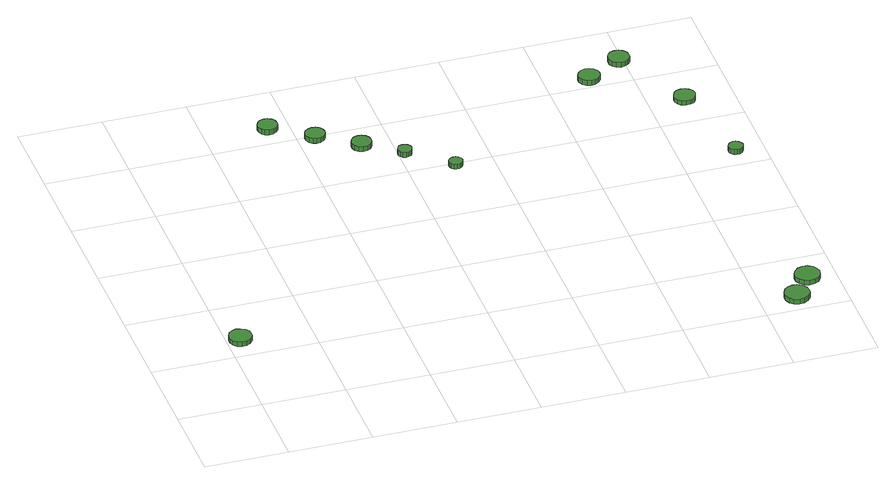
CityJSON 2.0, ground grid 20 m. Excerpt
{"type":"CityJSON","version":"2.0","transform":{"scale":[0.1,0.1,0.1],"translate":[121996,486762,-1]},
"CityObjects":{
"tree1":{"type":"SolitaryVegetationObject","attributes":{"function":"something"},"geometry":[{"type":"MultiSurface","lod":"1","boundaries":[[[0,1,2,3,4,5,6,7,8,9,10,11,12,13,14]],[[15,16,17,18,19,20,21,22,23,24,25,26,27,28,29]],[[0,29,28,1]],[[1,28,27,2]],[[2,27,26,3]],[[3,26,25,4]],[[4,25,24,5]],[[5,24,23,6]],[[6,23,22,7]],[[7,22,21,8]],[[8,21,20,9]],[[9,20,19,10]],[[10,19,18,11]],[[11,18,17,12]],[[12,17,16,13]],[[13,16,15,14]],[[14,15,29,0]]]}]},
"tree2":{"type":"SolitaryVegetationObject","attributes":{"function":"something"},"geometry":[{"type":"MultiSurface","lod":"1","boundaries":[[[30,31,32,33,34,35,36,37,38,39,40,41,42,43,44]],[[45,46,47,48,49,50,51,52,53,54,55,56,57,58,59]],[[30,59,58,31]],[[31,58,57,32]],[[32,57,56,33]],[[33,56,55,34]],[[34,55,54,35]],[[35,54,53,36]],[[36,53,52,37]],[[37,52,51,38]],[[38,51,50,39]],[[39,50,49,40]],[[40,49,48,41]],[[41,48,47,42]],[[42,47,46,43]],[[43,46,45,44]],[[44,45,59,30]]]}]},
"tree3":{"type":"SolitaryVegetationObject","attributes":{"function":"something"},"geometry":[{"type":"MultiSurface","lod":"1","boundaries":[[[60,61,62,63,64,65,66,67,68,69,70,71,72,73,74]],[[75,76,77,78,79,80,81,82,83,84,85,86,87,88,89]],[[60,89,88,61]],[[61,88,87,62]],[[62,87,86,63]],[[63,86,85,64]],[[64,85,84,65]],[[65,84,83,66]],[[66,83,82,67]],[[67,82,81,68]],[[68,81,80,69]],[[69,80,79,70]],[[70,79,78,71]],[[71,78,77,72]],[[72,77,76,73]],[[73,76,75,74]],[[74,75,89,60]]]}]},
"tree4":{"type":"SolitaryVegetationObject","attributes":{"function":"something"},"geometry":[{"type":"MultiSurface","lod":"1","boundaries":[[[90,91,92,93,94,95,96,97,98,99,100,101,102,103,104]],[[105,106,107,108,109,110,111,112,113,114,115,116,117,118,119]],[[90,119,118,91]],[[91,118,117,92]],[[92,117,116,93]],[[93,116,115,94]],[[94,115,114,95]],[[95,114,113,96]],[[96,113,112,97]],[[97,112,111,98]],[[98,111,110,99]],[[99,110,109,100]],[[100,109,108,101]],[[101,108,107,102]],[[102,107,106,103]],[[103,106,105,104]],[[104,105,119,90]]]}]},
"tree5":{"type":"SolitaryVegetationObject","attributes":{"function":"something"},"geometry":[{"type":"MultiSurface","lod":"1","boundaries":[[[120,121,122,123,124,125,126,127,128,129,130,131,132,133,134]],[[135,136,137,138,139,140,141,142,143,144,145,146,147,148,149]],[[120,149,148,121]],[[121,148,147,122]],[[122,147,146,123]],[[123,146,145,124]],[[124,145,144,125]],[[125,144,143,126]],[[126,143,142,127]],[[127,142,141,128]],[[128,141,140,129]],[[129,140,139,130]],[[130,139,138,131]],[[131,138,137,132]],[[132,137,136,133]],[[133,136,135,134]],[[134,135,149,120]]]}]},
"tree6":{"type":"SolitaryVegetationObject","attributes":{"function":"something"},"geometry":[{"type":"MultiSurface","lod":"1","boundaries":[[[150,151,152,153,154,155,156,157,158,159,160,161,162,163,164]],[[165,166,167,168,169,170,171,172,173,174,175,176,177,178,179]],[[150,179,178,151]],[[151,178,177,152]],[[152,177,176,153]],[[153,176,175,154]],[[154,175,174,155]],[[155,174,173,156]],[[156,173,172,157]],[[157,172,171,158]],[[158,171,170,159]],[[159,170,169,160]],[[160,169,168,161]],[[161,168,167,162]],[[162,167,166,163]],[[163,166,165,164]],[[164,165,179,150]]]}]},
"tree7":{"type":"SolitaryVegetationObject","attributes":{"function":"something"},"geometry":[{"type":"MultiSurface","lod":"1","boundaries":[[[180,181,182,183,184,185,186,187,188,189,190,191,192,193,194]],[[195,196,197,198,199,200,201,202,203,204,205,206,207,208,209]],[[180,209,208,181]],[[181,208,207,182]],[[182,207,206,183]],[[183,206,205,184]],[[184,205,204,185]],[[185,204,203,186]],[[186,203,202,187]],[[187,202,201,188]],[[188,201,200,189]],[[189,200,199,190]],[[190,199,198,191]],[[191,198,197,192]],[[192,197,196,193]],[[193,196,195,194]],[[194,195,209,180]]]}]},
"tree8":{"type":"SolitaryVegetationObject","attributes":{"function":"something"},"geometry":[{"type":"MultiSurface","lod":"1","boundaries":[[[210,211,212,213,214,215,216,217,218,219,220,221,222,223,224]],[[225,226,227,228,229,230,231,232,233,234,235,236,237,238,239]],[[210,239,238,211]],[[211,238,237,212]],[[212,237,236,213]],[[213,236,235,214]],[[214,235,234,215]],[[215,234,233,216]],[[216,233,232,217]],[[217,232,231,218]],[[218,231,230,219]],[[219,230,229,220]],[[220,229,228,221]],[[221,228,227,222]],[[222,227,226,223]],[[223,226,225,224]],[[224,225,239,210]]]}]},
"tree9":{"type":"SolitaryVegetationObject","attributes":{"function":"something"},"geometry":[{"type":"MultiSurface","lod":"1","boundaries":[[[240,241,242,243,244,245,246,247,248,249,250,251,252,253,254]],[[255,256,257,258,259,260,261,262,263,264,265,266,267,268,269]],[[240,269,268,241]],[[241,268,267,242]],[[242,267,266,243]],[[243,266,265,244]],[[244,265,264,245]],[[245,264,263,246]],[[246,263,262,247]],[[247,262,261,248]],[[248,261,260,249]],[[249,260,259,250]],[[250,259,258,251]],[[251,258,257,252]],[[252,257,256,253]],[[253,256,255,254]],[[254,255,269,240]]]}]},
"tree10":{"type":"SolitaryVegetationObject","attributes":{"function":"something"},"geometry":[{"type":"MultiSurface","lod":"1","boundaries":[[[270,271,272,273,274,275,276,277,278,279,280,281,282,283,284]],[[285,286,287,288,289,290,291,292,293,294,295,296,297,298,299]],[[270,299,298,271]],[[271,298,297,272]],[[272,297,296,273]],[[273,296,295,274]],[[274,295,294,275]],[[275,294,293,276]],[[276,293,292,277]],[[277,292,291,278]],[[278,291,290,279]],[[279,290,289,280]],[[280,289,288,281]],[[281,288,287,282]],[[282,287,286,283]],[[283,286,285,284]],[[284,285,299,270]]]}]},
"tree11":{"type":"SolitaryVegetationObject","attributes":{"function":"something"},"geometry":[{"type":"MultiSurface","lod":"1","boundaries":[[[300,301,302,303,304,305,306,307,308,309,310,311,312,313,314]],[[315,316,317,318,319,320,321,322,323,324,325,326,327,328,329]],[[300,329,328,301]],[[301,328,327,302]],[[302,327,326,303]],[[303,326,325,304]],[[304,325,324,305]],[[305,324,323,306]],[[306,323,322,307]],[[307,322,321,308]],[[308,321,320,309]],[[309,320,319,310]],[[310,319,318,311]],[[311,318,317,312]],[[312,317,316,313]],[[313,316,315,314]],[[314,315,329,300]]]}]},
"tree12":{"type":"SolitaryVegetationObject","attributes":{"function":"something"},"geometry":[{"type":"MultiSurface","lod":"1","boundaries":[[[330,331,332,333,334,335,336,337,338,339,340,341,342,343,344]],[[345,346,347,348,349,350,351,352,353,354,355,356,357,358,359]],[[330,359,358,331]],[[331,358,357,332]],[[332,357,356,333]],[[333,356,355,334]],[[334,355,354,335]],[[335,354,353,336]],[[336,353,352,337]],[[337,352,351,338]],[[338,351,350,339]],[[339,350,349,340]],[[340,349,348,341]],[[341,348,347,342]],[[342,347,346,343]],[[343,346,345,344]],[[344,345,359,330]]]}]}
},
"vertices":[
[59,266,19],[57,277,19],[50,286,19],[40,291,19],[29,293,19],[18,289,19],[10,282,19],[5,271,19],[5,260,19],[10,250,19],[18,242,19],[29,239,19],[40,240,19],[50,245,19],[57,255,19],[57,255,7],[50,245,7],[40,240,7],[29,239,7],[18,242,7],[10,250,7],[5,260,7],[5,271,7],[10,282,7],[18,289,7],[29,293,7],[40,291,7],[50,286,7],[57,277,7],[59,266,7],
[366,1041,33],[364,1051,33],[358,1059,33],[349,1064,33],[340,1065,33],[330,1062,33],[323,1055,33],[319,1046,33],[319,1036,33],[323,1028,33],[330,1021,33],[340,1018,33],[349,1019,33],[358,1024,33],[364,1032,33],[364,1032,20],[358,1024,20],[349,1019,20],[340,1018,20],[330,1021,20],[323,1028,20],[319,1036,20],[319,1046,20],[323,1055,20],[330,1062,20],[340,1065,20],[349,1064,20],[358,1059,20],[364,1051,20],[366,1041,20],
[458,976,33],[456,986,33],[450,994,33],[442,998,33],[432,999,33],[423,996,33],[415,990,33],[411,981,33],[411,971,33],[415,962,33],[423,956,33],[432,953,33],[442,954,33],[450,959,33],[456,967,33],[456,967,20],[450,959,20],[442,954,20],[432,953,20],[423,956,20],[415,962,20],[411,971,20],[411,981,20],[415,990,20],[423,996,20],[432,999,20],[442,998,20],[450,994,20],[456,986,20],[458,976,20],
[549,914,32],[547,924,32],[541,932,32],[532,937,32],[523,938,32],[513,935,32],[506,928,32],[502,919,32],[502,909,32],[506,901,32],[513,894,32],[523,891,32],[532,892,32],[541,897,32],[547,905,32],[547,905,19],[541,897,19],[532,892,19],[523,891,19],[513,894,19],[506,901,19],[502,909,19],[502,919,19],[506,928,19],[513,935,19],[523,938,19],[532,937,19],[541,932,19],[547,924,19],[549,914,19],
[627,856,32],[625,863,32],[621,869,32],[615,872,32],[608,873,32],[601,871,32],[596,866,32],[593,859,32],[593,852,32],[596,846,32],[601,841,32],[608,839,32],[615,840,32],[621,843,32],[625,849,32],[625,849,19],[621,843,19],[615,840,19],[608,839,19],[601,841,19],[596,846,19],[593,852,19],[593,859,19],[596,866,19],[601,871,19],[608,873,19],[615,872,19],[621,869,19],[625,863,19],[627,856,19],
[721,773,33],[719,780,33],[715,785,33],[709,789,33],[702,789,33],[696,787,33],[691,783,33],[688,776,33],[688,770,33],[691,763,33],[696,759,33],[702,757,33],[709,757,33],[715,761,33],[719,766,33],[719,766,21],[715,761,21],[709,757,21],[702,757,21],[696,759,21],[691,763,21],[688,770,21],[688,776,21],[691,783,21],[696,787,21],[702,789,21],[709,789,21],[715,785,21],[719,780,21],[721,773,21],
[1312,37,30],[1310,49,30],[1302,59,30],[1291,66,30],[1279,67,30],[1267,63,30],[1258,55,30],[1253,43,30],[1253,31,30],[1258,19,30],[1267,11,30],[1279,7,30],[1291,8,30],[1302,15,30],[1310,25,30],[1310,25,17],[1302,15,17],[1291,8,17],[1279,7,17],[1267,11,17],[1258,19,17],[1253,31,17],[1253,43,17],[1258,55,17],[1267,63,17],[1279,67,17],[1291,66,17],[1302,59,17],[1310,49,17],[1312,37,17],
[1357,101,31],[1354,113,31],[1347,124,31],[1336,130,31],[1324,131,31],[1312,127,31],[1303,119,31],[1297,107,31],[1297,95,31],[1303,84,31],[1312,75,31],[1324,71,31],[1336,73,31],[1347,79,31],[1354,89,31],[1354,89,19],[1347,79,19],[1336,73,19],[1324,71,19],[1312,75,19],[1303,84,19],[1297,95,19],[1297,107,19],[1303,119,19],[1312,127,19],[1324,131,19],[1336,130,19],[1347,124,19],[1354,113,19],[1357,101,19],
[1123,1014,33],[1121,1024,33],[1114,1033,33],[1105,1038,33],[1095,1039,33],[1085,1036,33],[1077,1029,33],[1072,1019,33],[1072,1009,33],[1077,999,33],[1085,992,33],[1095,989,33],[1105,990,33],[1114,995,33],[1121,1004,33],[1121,1004,20],[1114,995,20],[1105,990,20],[1095,989,20],[1085,992,20],[1077,999,20],[1072,1009,20],[1072,1019,20],[1077,1029,20],[1085,1036,20],[1095,1039,20],[1105,1038,20],[1114,1033,20],[1121,1024,20],[1123,1014,20],
[1209,1066,32],[1207,1076,32],[1200,1085,32],[1191,1090,32],[1181,1091,32],[1171,1088,32],[1163,1081,32],[1159,1071,32],[1159,1060,32],[1163,1051,32],[1171,1044,32],[1181,1040,32],[1191,1042,32],[1200,1047,32],[1207,1055,32],[1207,1055,19],[1200,1047,19],[1191,1042,19],[1181,1040,19],[1171,1044,19],[1163,1051,19],[1159,1060,19],[1159,1071,19],[1163,1081,19],[1171,1088,19],[1181,1091,19],[1191,1090,19],[1200,1085,19],[1207,1076,19],[1209,1066,19],
[1343,633,38],[1341,640,38],[1337,646,38],[1330,650,38],[1323,651,38],[1316,648,38],[1311,643,38],[1308,637,38],[1308,629,38],[1311,623,38],[1316,618,38],[1323,616,38],[1330,616,38],[1337,620,38],[1341,626,38],[1341,626,25],[1337,620,25],[1330,616,25],[1323,616,25],[1316,618,25],[1311,623,25],[1308,629,25],[1308,637,25],[1311,643,25],[1316,648,25],[1323,651,25],[1330,650,25],[1337,646,25],[1341,640,25],[1343,633,25],
[1304,868,35],[1301,879,35],[1295,887,35],[1286,892,35],[1275,893,35],[1265,890,35],[1258,883,35],[1253,873,35],[1253,863,35],[1258,853,35],[1265,846,35],[1275,843,35],[1286,844,35],[1295,849,35],[1301,858,35],[1301,858,23],[1295,849,23],[1286,844,23],[1275,843,23],[1265,846,23],[1258,853,23],[1253,863,23],[1253,873,23],[1258,883,23],[1265,890,23],[1275,893,23],[1286,892,23],[1295,887,23],[1301,879,23],[1304,868,23]
]}
